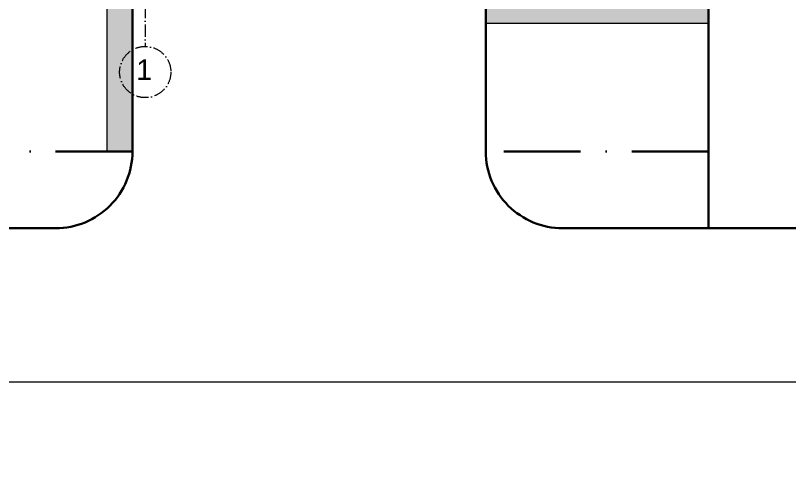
# Model space of a CAD drawing. Header units: millimetres. Extents: x 1353783 to 6492029790, y -7276956 to -512500.
# Drawn here: x 9990706 to 9993729, y -2823107 to -2821271 of the extents above; entities that cross this region are included whole.
import ezdxf

# ---------------------------------------------------------------- set-up
doc = ezdxf.new("R2010")
doc.units = ezdxf.units.MM
for name, pattern in [('482 Границы районов', [5, 3, -1, 0, -1]), ('ACAD_ISO10W100', [18, 12, -3, 0, -3]), ('осевая', [50.8, 31.75, -6.35, 6.35, -6.35])]:
    doc.linetypes.add(name, pattern=pattern)
doc.layers.get('0').update_dxf_attribs({"lineweight": 5})
doc.layers.get('Defpoints').update_dxf_attribs({"color": 255})
for name, color, linetype, lineweight in [('ГП-Граница учасика ИЖС', 3, 'Continuous', 5), ('ГП-Тратуар', 3, 'Continuous', 5), ('оси', 231, 'осевая', 9)]:
    doc.layers.add(name, color=color, linetype=linetype, lineweight=lineweight)
doc.layers.add('Заливка', color=7, linetype='Continuous')
doc.styles.add('GOST Common', font='', dxfattribs={"height": 3})
doc.styles.get('GOST Common').set_extended_font_data('GOST Common')

# ---------------------------------------------------------------- blocks, each defined once
blk = doc.blocks.new('амвамвам')
at = {"lineweight": 30, "ltscale": 100, "true_color": 0x939598}
h = blk.add_hatch(color=252, dxfattribs=at)
h.dxf.hatch_style = 1
h.paths.add_polyline_path([(9923280, -3510392), (9923280, -3510892), (9918930, -3510892), (9918930, -3510392)], flags=17)
h.paths.add_polyline_path([(9926080, -3510392), (9926080, -3510892), (9937530, -3510892), (9937530, -3495992), (9912030, -3495992), (9911530, -3495992), (9911530, -3513392), (9912030, -3513392), (9912030, -3496492), (9937030, -3496492), (9937030, -3510392)])
at = {"color": 251, "lineweight": 15, "ltscale": 100, "true_color": 0x636466}
for points in [[(9926080, -3510392), (9926080, -3510892), (9937530, -3510892), (9937530, -3495992), (9912030, -3495992), (9911530, -3495992), (9911530, -3513392), (9912030, -3513392), (9912030, -3496492), (9937030, -3496492), (9937030, -3510392)], [(9923280, -3510392), (9923280, -3510892), (9918930, -3510892), (9918930, -3510392)]]:
    blk.add_lwpolyline(points, close=True, dxfattribs=at)
blk = doc.blocks.new('ТИП-3')
at = {"layer": 'оси', "color": 251, "linetype": 'ACAD_ISO10W100', "lineweight": 13, "ltscale": 20, "true_color": 0x636466}
blk.add_line((10363214, -2868431), (10363214, -2883281), dxfattribs=at)
blk.add_circle((10363214, -2883781), 500, dxfattribs=at)
at = {"layer": 'оси', "color": 251, "linetype": 'ACAD_ISO10W100', "lineweight": 13, "ltscale": 20, "true_color": 0x636466, "insert": (10363194, -2883535), "char_height": 400, "width": 158.4, "attachment_point": 2, "line_spacing_factor": 1.016949, "style": 'GOST Common'}
blk.add_mtext('{\\fArial|b0|i0|c204|p34;1}', dxfattribs=at)

msp = doc.modelspace()

# ---------------------------------------------------------------- hatches: boundary and pattern name
at = {"layer": 'Заливка', "lineweight": 13, "ltscale": 100}
h = msp.add_hatch(dxfattribs=at)
h.set_pattern_fill('ANSI31', color=5, scale=500)
h.set_pattern_definition([(45, (298297.6, 0), (-1122.53202, 1122.53202), [])])
edge = h.paths.add_edge_path()
edge.add_line((9993521.7, -2792997.2), (9997384.3, -2799850.2))
edge.add_arc((9991112, -2803385.5), 7200, 1.90921, 29.40719, ccw=False)
edge.add_line((9998308, -2803145.6), (9998562.4, -2810751.7))
edge.add_line((9998562.4, -2810751.7), (9998562.4, -2843655.4))
edge.add_arc((9991344.8, -2843654.6), 7217.6, 354.3683, 359.99312, ccw=False)
edge.add_line((9998527.5, -2844362.8), (9997354.7, -2855583.7))
edge.add_arc((9998546.4, -2855726.4), 1200.2, 173.1727, 265.2807)
edge.add_line((9998447.7, -2856922.5), (10009648, -2857846.4))
edge.add_arc((10009745.7, -2856650.3), 1200.1, 265.3316, 378.4962)
edge.add_line((10010883.8, -2856269.6), (10004063.5, -2835875.3))
edge.add_arc((10009188.6, -2833879.5), 5500, 181.1082, 201.2773, ccw=False)
edge.add_line((10003689.7, -2833985.8), (10002920.7, -2794236.1))
edge.add_arc((10001720.9, -2794259.3), 1200, 1.1082, 75.4144)
edge.add_line((10002023.1, -2793097.9), (10001343, -2792921))
edge.add_line((10001343, -2792921), (9994867.6, -2791246.2))
edge.add_arc((9994567.1, -2792408), 1200, 75.4992, 209.4072)

# ---------------------------------------------------------------- linework, layer by layer
at = {"layer": 'Defpoints', "lineweight": 0, "ltscale": 100}
msp.add_lwpolyline([(9958662, -2822701.4), (9997962.4, -2822701.4)], dxfattribs=at)
at = {"layer": 'ГП-Граница учасика ИЖС', "color": 251, "lineweight": 30, "ltscale": 100}
for points in [[(9992542.4, -2813201.7), (9992542.4, -2812601.7, -0.414214), (9992842.4, -2812301.7), (9996362.4, -2812301.7, -0.414214), (9997362.4, -2813301.7), (9997362.4, -2821101.7, -0.414214), (9996362.4, -2822101.7), (9992842.4, -2822101.7, -0.414214), (9992542.4, -2821801.7), (9992542.4, -2821201.6)], [(9991162.4, -2821201.7), (9991162.4, -2821801.7, -0.414214), (9990862.4, -2822101.7), (9990262.4, -2822101.7, -0.414214), (9989962.4, -2821801.7), (9989962.4, -2821201.7)]]:
    msp.add_lwpolyline(points, format="xyb", dxfattribs=at)
at = {"layer": 'ГП-Граница учасика ИЖС', "color": 94, "linetype": '482 Границы районов', "lineweight": 30, "ltscale": 100}
for points in [[(9991162.4, -2821801.7), (9990562.4, -2821801.7), (9990562.4, -2816901.7), (9997062.4, -2816901.7), (9997062.4, -2821801.7), (9993972.4, -2821801.7)], [(9993412.4, -2821801.7), (9992542.4, -2821801.7)]]:
    msp.add_lwpolyline(points, dxfattribs=at)
at = {"layer": 'ГП-Граница учасика ИЖС', "color": 251, "lineweight": 30, "ltscale": 100}
msp.add_lwpolyline([(9993412.4, -2822101.7), (9993412.4, -2821201.6), (9992542.4, -2821201.6)], dxfattribs=at)

# ---------------------------------------------------------------- block references
at = {"color": 1, "lineweight": 30, "xscale": 0.1999999999999998, "yscale": 0.1999999999999998, "zscale": 0.1999999999999998, "rotation": 359.9999889757423}
msp.add_blockref('амвамвам', (8008756.4, -2119122.9), dxfattribs=at)
at = {"layer": 'ГП-Тратуар', "color": 3, "lineweight": 30, "xscale": 0.1999999999999998, "yscale": 0.1999999999999998, "zscale": 0.1999999999999998, "rotation": 359.9999889757423}
msp.add_blockref('ТИП-3', (7918569.6, -2244735.1), dxfattribs=at)

doc.saveas('drawing.dxf')
